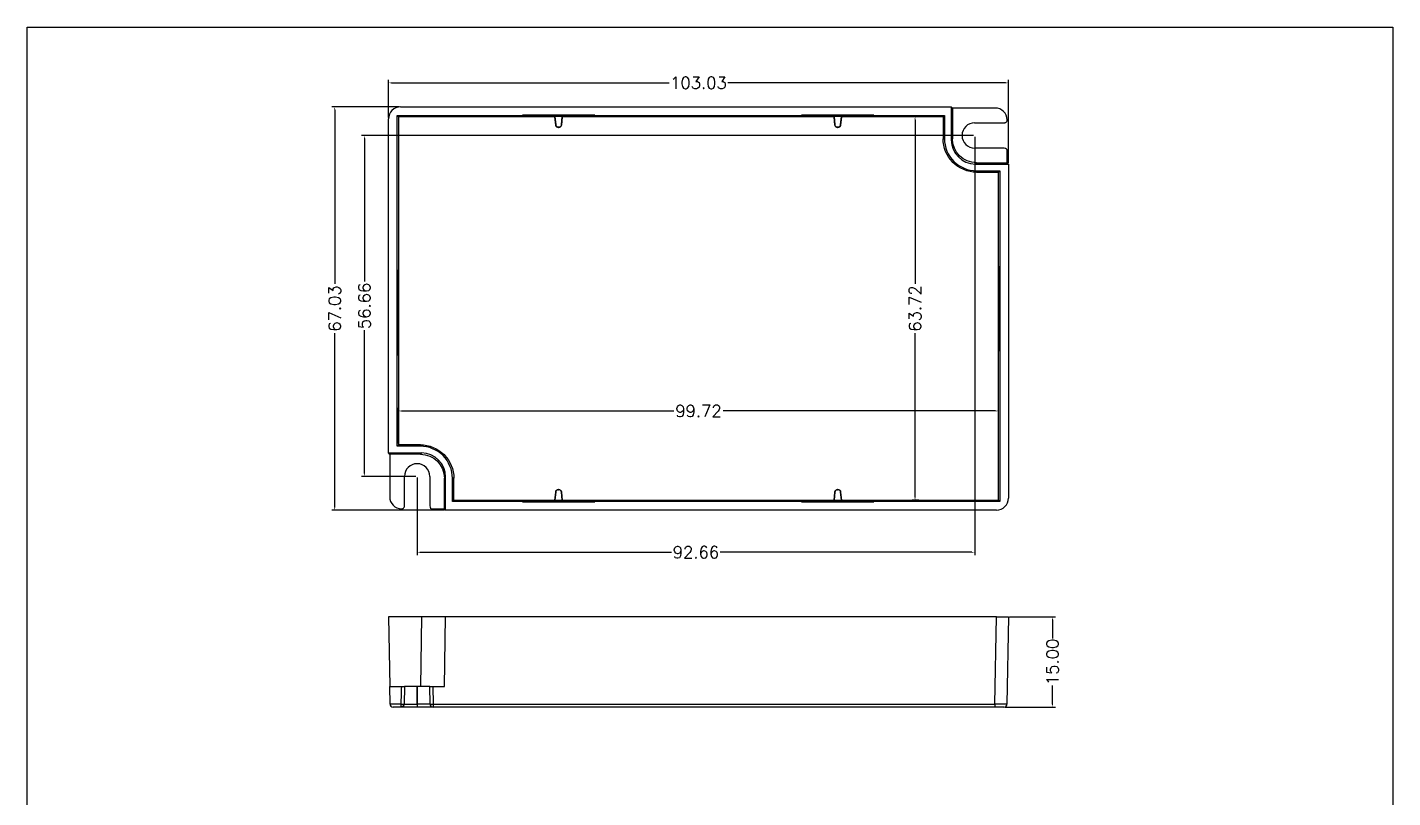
# Model space of a CAD drawing. Header units: millimetres. Extents: x 135 to 621, y 172 to 816.
# Drawn here: x 135 to 361.9, y 360.2 to 488.2 of the extents above; entities that cross this region are included whole.
import ezdxf

# ---------------------------------------------------------------- set-up
doc = ezdxf.new("R2010")
doc.units = ezdxf.units.MM
doc.layers.get('0').update_dxf_attribs({"linetype": 'CONTINUOUS'})
doc.layers.get('Defpoints').update_dxf_attribs({"linetype": 'CONTINUOUS'})
doc.layers.add('14', color=7, linetype='CONTINUOUS')
doc.styles.add('blockfont', font='simplex.shx')
doc.dimstyles.get("Standard").update_dxf_attribs({"dimtxt": 2, "dimasz": 0.5, "dimexe": 0.5, "dimexo": 0.2, "dimgap": 0.09, "dimtad": 0, "dimzin": 0, "dimdsep": 46, "dimtxsty": 'blockfont', "dimcen": 0.2, "dimclrd": 3, "dimclre": 3, "dimclrt": 3, "dimadec": 0, "dimazin": 0, "dimtfac": 1, "dimtofl": 0, "dimtmove": 0, "dimatfit": 3, "dimfxl": 0, "dimtolj": 1, "dimtzin": 0, "dimarcsym": 0})

# ---------------------------------------------------------------- blocks, each defined once
blk = doc.blocks.new('*D5')
at = {"color": 3, "lineweight": -2}
for p, q in [((195, 473.18), (195, 479.46)), ((195.5, 478.96), (241.67, 478.96)), ((297.53, 478.96), (251.37, 478.96)), ((298.03, 465.68), (298.03, 479.46))]:
    blk.add_line(p, q, dxfattribs=at)
at = {"color": 3}
for points in [[(195.5, 479.05), (195.5, 478.88), (195, 478.96)], [(297.53, 478.88), (297.53, 479.05), (298.03, 478.96)]]:
    blk.add_solid(points, dxfattribs=at)
at = {"layer": 'Defpoints', "color": 0}
for p in [(298.03, 478.96), (195, 472.98), (298.03, 465.48)]:
    blk.add_point(p, dxfattribs=at)
at = {"color": 3, "insert": (246.52, 478.96), "char_height": 2, "attachment_point": 5, "style": 'blockfont'}
blk.add_mtext('\\A1;103.03', dxfattribs=at)
blk = doc.blocks.new('*D6')
at = {"color": 3, "lineweight": -2}
for p, q in [((196.8, 474.98), (185.56, 474.98)), ((186.06, 474.48), (186.06, 445.55)), ((186.06, 408.44), (186.06, 437.37)), ((204.3, 407.94), (185.56, 407.94))]:
    blk.add_line(p, q, dxfattribs=at)
at = {"color": 3}
for points in [[(186.15, 474.48), (185.98, 474.48), (186.06, 474.98)], [(185.98, 408.44), (186.15, 408.44), (186.06, 407.94)]]:
    blk.add_solid(points, dxfattribs=at)
at = {"layer": 'Defpoints', "color": 0}
for p in [(186.06, 474.98), (197, 474.98), (204.5, 407.94)]:
    blk.add_point(p, dxfattribs=at)
at = {"color": 3, "insert": (186.06, 441.46), "char_height": 2, "attachment_point": 5, "rotation": 90, "style": 'blockfont'}
blk.add_mtext('\\A1;67.03', dxfattribs=at)
blk = doc.blocks.new('*D7')
at = {"color": 3, "lineweight": -2}
for p, q in [((298.23, 390.22), (305.86, 390.22)), ((305.36, 389.72), (305.36, 386.62)), ((305.36, 375.72), (305.36, 378.82)), ((297.48, 375.22), (305.86, 375.22))]:
    blk.add_line(p, q, dxfattribs=at)
at = {"color": 3}
for points in [[(305.44, 389.72), (305.27, 389.72), (305.36, 390.22)], [(305.27, 375.72), (305.44, 375.72), (305.36, 375.22)]]:
    blk.add_solid(points, dxfattribs=at)
at = {"layer": 'Defpoints', "color": 0}
for p in [(298.03, 390.22), (305.36, 390.22), (297.28, 375.22)]:
    blk.add_point(p, dxfattribs=at)
at = {"color": 3, "insert": (305.36, 382.72), "char_height": 2, "attachment_point": 5, "rotation": 90, "style": 'blockfont'}
blk.add_mtext('\\A1;15.00', dxfattribs=at)
blk = doc.blocks.new('*D8')
at = {"color": 3, "lineweight": -2}
for p, q in [((292.42, 470.02), (292.42, 400.45)), ((199.76, 413.36), (199.76, 400.45)), ((200.26, 400.95), (242.05, 400.95)), ((291.92, 400.95), (250.13, 400.95))]:
    blk.add_line(p, q, dxfattribs=at)
at = {"color": 3}
for points in [[(200.26, 401.03), (200.26, 400.87), (199.76, 400.95)], [(291.92, 400.87), (291.92, 401.03), (292.42, 400.95)]]:
    blk.add_solid(points, dxfattribs=at)
at = {"layer": 'Defpoints', "color": 0}
for p in [(292.42, 470.22), (199.76, 413.56), (199.76, 400.95)]:
    blk.add_point(p, dxfattribs=at)
at = {"color": 3, "insert": (246.09, 400.95), "char_height": 2, "attachment_point": 5, "style": 'blockfont'}
blk.add_mtext('\\A1;92.66', dxfattribs=at)
blk = doc.blocks.new('*D9')
at = {"color": 3, "lineweight": -2}
for p, q in [((292.22, 470.22), (190.5, 470.22)), ((191, 469.72), (191, 445.93)), ((191, 414.06), (191, 437.85)), ((199.56, 413.56), (190.5, 413.56))]:
    blk.add_line(p, q, dxfattribs=at)
at = {"color": 3}
for points in [[(191.08, 469.72), (190.92, 469.72), (191, 470.22)], [(190.92, 414.06), (191.08, 414.06), (191, 413.56)]]:
    blk.add_solid(points, dxfattribs=at)
at = {"layer": 'Defpoints', "color": 0}
for p in [(191, 470.22), (292.42, 470.22), (199.76, 413.56)]:
    blk.add_point(p, dxfattribs=at)
at = {"color": 3, "insert": (191, 441.89), "char_height": 2, "attachment_point": 5, "rotation": 90, "style": 'blockfont'}
blk.add_mtext('\\A1;56.66', dxfattribs=at)
blk = doc.blocks.new('*D10')
at = {"color": 3, "lineweight": -2}
for p, q in [((283.12, 473.32), (282.01, 473.32)), ((282.51, 472.82), (282.51, 445.55)), ((282.51, 410.1), (282.51, 437.37)), ((283.12, 409.6), (282.01, 409.6))]:
    blk.add_line(p, q, dxfattribs=at)
at = {"color": 3}
for points in [[(282.6, 472.82), (282.43, 472.82), (282.51, 473.32)], [(282.43, 410.1), (282.6, 410.1), (282.51, 409.6)]]:
    blk.add_solid(points, dxfattribs=at)
at = {"layer": 'Defpoints', "color": 0}
for p in [(282.51, 473.32), (283.32, 473.32), (283.32, 409.6)]:
    blk.add_point(p, dxfattribs=at)
at = {"color": 3, "insert": (282.51, 441.46), "char_height": 2, "attachment_point": 5, "rotation": 90, "style": 'blockfont'}
blk.add_mtext('\\A1;63.72', dxfattribs=at)
blk = doc.blocks.new('*D11')
at = {"color": 3, "lineweight": -2}
for p, q in [((196.65, 419.01), (196.65, 424.93)), ((197.15, 424.43), (242.43, 424.43)), ((295.88, 424.43), (250.61, 424.43)), ((296.38, 419.01), (296.38, 424.93))]:
    blk.add_line(p, q, dxfattribs=at)
at = {"color": 3}
for points in [[(197.15, 424.51), (197.15, 424.35), (196.65, 424.43)], [(295.88, 424.35), (295.88, 424.51), (296.38, 424.43)]]:
    blk.add_solid(points, dxfattribs=at)
at = {"layer": 'Defpoints', "color": 0}
for p in [(296.38, 424.43), (196.65, 418.81), (296.38, 418.81)]:
    blk.add_point(p, dxfattribs=at)
at = {"color": 3, "insert": (246.52, 424.43), "char_height": 2, "attachment_point": 5, "style": 'blockfont'}
blk.add_mtext('\\A1;99.72', dxfattribs=at)

msp = doc.modelspace()

# ---------------------------------------------------------------- linework, layer by layer
msp.add_lwpolyline([(134.977, 488.196), (361.889, 488.196), (361.889, 172.28), (134.977, 172.28)], close=True)
at = {"layer": '14', "color": 155, "linetype": 'Continuous'}
for p, q in [((196.999, 474.978), (288.532, 474.978)), ((288.735, 474.775), (288.532, 474.978)), ((288.532, 474.978), (288.532, 469.475)), ((295.832, 474.775), (288.735, 474.775)), ((288.735, 474.775), (288.735, 469.677)), ((195, 417.445), (195, 472.978)), ((196.417, 473.56), (196.655, 473.323)), ((196.417, 473.56), (217.27, 473.56)), ((196.417, 418.577), (196.417, 473.56)), ((222.671, 473.323), (196.655, 473.323)), ((196.655, 473.323), (196.655, 418.814)), ((217.27, 473.589), (217.27, 473.56)), ((229.269, 473.589), (217.27, 473.589)), ((217.27, 473.44), (217.27, 473.56)), ((229.269, 473.44), (217.27, 473.44)), ((223.868, 473.358), (222.671, 473.358)), ((222.671, 473.358), (222.671, 473.323)), ((222.671, 473.358), (222.791, 471.986)), ((222.791, 471.951), (222.671, 473.323)), ((222.791, 471.986), (222.791, 471.951)), ((223.748, 471.986), (223.868, 473.358)), ((223.868, 473.323), (223.748, 471.951)), ((223.748, 471.951), (223.748, 471.986)), ((223.868, 473.358), (223.868, 473.323)), ((269.067, 473.323), (223.868, 473.323)), ((229.269, 473.56), (229.269, 473.589)), ((229.269, 473.56), (263.665, 473.56)), ((229.269, 473.44), (229.269, 473.56)), ((275.665, 473.589), (263.665, 473.589)), ((263.665, 473.589), (263.665, 473.56)), ((263.665, 473.56), (263.665, 473.44)), ((275.665, 473.44), (263.665, 473.44)), ((269.067, 473.358), (269.067, 473.323)), ((270.263, 473.358), (269.067, 473.358)), ((269.067, 473.358), (269.187, 471.986)), ((269.187, 471.951), (269.067, 473.323)), ((269.187, 471.986), (269.187, 471.951)), ((270.143, 471.986), (270.263, 473.358)), ((270.263, 473.323), (270.143, 471.951)), ((270.143, 471.951), (270.143, 471.986)), ((270.263, 473.358), (270.263, 473.323)), ((287.163, 473.323), (270.263, 473.323)), ((275.665, 473.56), (275.665, 473.589)), ((275.665, 473.56), (287.401, 473.56)), ((275.665, 473.56), (275.665, 473.44)), ((287.163, 473.323), (287.401, 473.56)), ((287.163, 473.323), (287.163, 469.684)), ((287.401, 473.56), (287.401, 469.684)), ((292.417, 472.32), (297.332, 472.32)), ((223.24, 471.54), (223.24, 471.575)), ((223.24, 471.575), (223.3, 471.575)), ((223.3, 471.54), (223.24, 471.54)), ((223.3, 471.575), (223.3, 471.54)), ((269.635, 471.575), (269.695, 471.575)), ((269.635, 471.54), (269.635, 471.575)), ((269.695, 471.54), (269.635, 471.54)), ((269.695, 471.575), (269.695, 471.54)), ((290.317, 470.215), (290.317, 470.22)), ((287.163, 469.684), (287.401, 469.684)), ((288.735, 469.677), (288.532, 469.475)), ((297.332, 468.115), (292.417, 468.115)), ((297.832, 465.678), (297.832, 467.616)), ((292.532, 465.475), (292.734, 465.678)), ((292.532, 465.475), (298.035, 465.475)), ((292.734, 465.678), (297.832, 465.678)), ((298.035, 465.475), (297.832, 465.678)), ((298.035, 465.475), (298.035, 409.943)), ((292.741, 464.344), (292.741, 464.107)), ((292.741, 464.344), (296.617, 464.344)), ((292.741, 464.107), (296.38, 464.107)), ((296.617, 464.344), (296.38, 464.107)), ((296.38, 409.598), (296.38, 464.107)), ((296.617, 464.344), (296.617, 448.445)), ((196.478, 447.834), (196.538, 447.773)), ((196.478, 433.713), (196.478, 447.834)), ((196.538, 447.773), (196.478, 447.776)), ((196.538, 447.773), (196.538, 433.774)), ((296.502, 434.446), (296.502, 448.445)), ((296.502, 448.445), (296.617, 448.445)), ((296.646, 448.445), (296.617, 448.445)), ((296.646, 434.446), (296.646, 448.445)), ((196.478, 433.713), (196.538, 433.774)), ((196.478, 433.771), (196.538, 433.774)), ((296.617, 434.446), (296.502, 434.446)), ((296.617, 434.446), (296.646, 434.446)), ((296.617, 434.446), (296.617, 409.361)), ((196.417, 418.577), (196.655, 418.814)), ((200.294, 418.577), (196.417, 418.577)), ((200.294, 418.814), (196.655, 418.814)), ((200.294, 418.577), (200.294, 418.814)), ((200.503, 417.445), (195, 417.445)), ((195, 417.445), (195.202, 417.243)), ((195.202, 417.243), (195.202, 410.145)), ((200.3, 417.243), (195.202, 417.243)), ((199.757, 415.66), (199.762, 415.66)), ((200.503, 417.445), (200.3, 417.243)), ((197.657, 408.646), (197.657, 413.56)), ((201.862, 413.56), (201.862, 408.645)), ((204.3, 413.244), (204.502, 413.446)), ((204.3, 408.145), (204.3, 413.244)), ((204.502, 407.943), (204.502, 413.446)), ((205.634, 409.361), (205.634, 413.237)), ((205.871, 413.237), (205.634, 413.237)), ((205.871, 409.598), (205.871, 413.237)), ((222.791, 410.97), (222.671, 409.598)), ((222.671, 409.563), (222.791, 410.935)), ((222.791, 410.935), (222.791, 410.97)), ((223.24, 411.381), (223.24, 411.346)), ((223.3, 411.381), (223.24, 411.381)), ((223.24, 411.346), (223.3, 411.346)), ((223.3, 411.346), (223.3, 411.381)), ((223.748, 410.97), (223.748, 410.935)), ((223.868, 409.598), (223.748, 410.97)), ((223.748, 410.935), (223.868, 409.563)), ((269.187, 410.97), (269.067, 409.598)), ((269.067, 409.563), (269.187, 410.935)), ((269.187, 410.935), (269.187, 410.97)), ((269.635, 411.381), (269.635, 411.346)), ((269.695, 411.381), (269.635, 411.381)), ((269.635, 411.346), (269.695, 411.346)), ((269.695, 411.346), (269.695, 411.381)), ((270.143, 410.97), (270.143, 410.935)), ((270.263, 409.598), (270.143, 410.97)), ((270.143, 410.935), (270.263, 409.563)), ((205.871, 409.598), (205.634, 409.361)), ((217.27, 409.361), (205.634, 409.361)), ((205.871, 409.598), (222.671, 409.598)), ((217.27, 409.361), (217.27, 409.481)), ((217.27, 409.481), (229.269, 409.481)), ((217.27, 409.361), (217.27, 409.332)), ((217.27, 409.332), (229.269, 409.332)), ((222.671, 409.563), (222.671, 409.598)), ((223.868, 409.563), (222.671, 409.563)), ((223.868, 409.598), (269.067, 409.598)), ((223.868, 409.563), (223.868, 409.598)), ((229.269, 409.361), (229.269, 409.481)), ((263.665, 409.361), (229.269, 409.361)), ((229.269, 409.332), (229.269, 409.361)), ((263.665, 409.481), (263.665, 409.361)), ((263.665, 409.481), (275.665, 409.481)), ((263.665, 409.361), (263.665, 409.332)), ((263.665, 409.332), (275.665, 409.332)), ((269.067, 409.563), (269.067, 409.598)), ((270.263, 409.563), (269.067, 409.563)), ((270.263, 409.563), (270.263, 409.598)), ((270.263, 409.598), (296.38, 409.598)), ((275.665, 409.481), (275.665, 409.361)), ((275.665, 409.332), (275.665, 409.361)), ((296.617, 409.361), (275.665, 409.361)), ((296.617, 409.361), (296.38, 409.598)), ((202.362, 408.145), (204.3, 408.145)), ((204.3, 408.145), (204.502, 407.943)), ((296.035, 407.943), (204.502, 407.943)), ((200.503, 390.219), (195, 390.219)), ((195, 390.219), (195.202, 378.619)), ((200.503, 390.219), (200.3, 378.619)), ((204.502, 390.219), (200.503, 390.219)), ((204.3, 378.619), (204.502, 390.219)), ((296.035, 390.219), (204.502, 390.219)), ((295.782, 375.71), (296.035, 390.219)), ((296.035, 390.219), (298.035, 390.219)), ((298.035, 390.219), (297.781, 375.71)), ((195.202, 378.619), (197.142, 378.619)), ((195.253, 375.71), (195.202, 378.619)), ((197.657, 378.619), (197.606, 375.71)), ((199.757, 378.619), (197.657, 378.619)), ((199.757, 375.71), (199.757, 378.619)), ((199.757, 378.619), (199.762, 378.619)), ((199.762, 378.619), (199.762, 375.71)), ((201.862, 378.619), (199.762, 378.619)), ((201.913, 375.71), (201.862, 378.619)), ((201.862, 378.619), (202.362, 378.619)), ((202.362, 378.619), (202.413, 375.71)), ((202.362, 378.619), (204.3, 378.619)), ((197.107, 375.219), (195.753, 375.219)), ((199.757, 375.219), (197.107, 375.219)), ((197.606, 375.71), (199.757, 375.71)), ((199.757, 375.71), (199.762, 375.71)), ((199.757, 375.71), (199.757, 375.219)), ((199.762, 375.219), (199.757, 375.219)), ((199.762, 375.71), (199.762, 375.219)), ((201.913, 375.71), (199.762, 375.71)), ((202.413, 375.219), (199.762, 375.219)), ((202.413, 375.71), (295.782, 375.71)), ((202.413, 375.71), (202.413, 375.219)), ((295.782, 375.219), (202.413, 375.219)), ((292.417, 375.219), (289.766, 375.219)), ((297.274, 375.219), (292.417, 375.219)), ((295.782, 375.71), (295.782, 375.219)), ((297.281, 375.219), (295.782, 375.219))]:
    msp.add_line(p, q, dxfattribs=at)
for centre, radius, start, end in [((292.417, 470.22), 2.1, 90, 180), ((292.417, 470.215), 2.1, 180, 270), ((199.757, 413.56), 2.1, 90, 180), ((199.762, 413.56), 2.1, 0, 90), ((195.753, 375.719), 0.5, 181, 270), ((202.413, 375.719), 0.5, 181, 270), ((297.281, 375.719), 0.5, 270, 359)]:
    msp.add_arc(centre, radius, start, end, dxfattribs=at)
at = {"layer": '14', "color": 155, "linetype": 'Continuous', "extrusion": (0, 0, -1)}
msp.add_arc((-197.107, 375.719), 0.5, 181, 270, dxfattribs=at)
at = {"layer": '14', "color": 155, "linetype": 'Continuous'}
for centre, major_axis, ratio, start_param, end_param in [((197, 472.978), (1.415, -1.415), 0.9996955, 2.3563446, 3.9268407), ((295.832, 472.775), (-1.415, -1.415), 0.9996955, 2.386087, 3.9268385), ((223.24, 471.99), (0, 0.45), 0.9998477, 1.6580761, 3.1415927), ((223.3, 471.99), (0, 0.45), 0.9998477, 3.1415927, 4.6251092), ((269.635, 471.99), (0, 0.45), 0.9998477, 1.6580761, 3.1415927), ((269.695, 471.99), (0, 0.45), 0.9998477, 3.1415927, 4.6251092), ((292.533, 469.476), (2.829, 2.829), 0.9996955, 2.3563468, 3.9268385), ((297.332, 467.615), (0.354, 0.354), 0.9996955, 5.4979306, 7.0684312), ((200.502, 413.445), (-2.829, -2.829), 0.9996955, 2.3563468, 3.9268385), ((223.24, 410.896), (0, -0.45), 0.9998477, 3.1415927, 4.6251092), ((223.3, 410.896), (0, -0.45), 0.9998477, 1.6580761, 3.1415927), ((269.635, 410.896), (0, -0.45), 0.9998477, 3.1415927, 4.6251092), ((269.695, 410.896), (0, -0.45), 0.9998477, 1.6580761, 3.1415927), ((197.203, 410.146), (1.415, 1.415), 0.9996955, 2.3563468, 3.8970983), ((202.362, 408.646), (0.354, 0.354), 0.9996955, 2.3563468, 3.9268473), ((296.034, 409.943), (-1.415, 1.415), 0.9996955, 2.3563446, 3.9268407), ((197.107, 375.719), (-0.5, 0.009), 0.020865, 1.4735769, 3.1415927), ((197.107, 375.719), (0, 0.5), 0.0974317, 1.5898667, 3.1415927), ((202.413, 375.719), (-0.5, -0.009), 0.0174497, 0, 1.5704917)]:
    msp.add_ellipse(centre, major_axis=major_axis, ratio=ratio, start_param=start_param, end_param=end_param, dxfattribs=at)
at = {"layer": '14', "color": 155, "linetype": 'Continuous', "extrusion": (0, 0, -1)}
for centre, major_axis, ratio, start_param, end_param in [((223.24, 472.025), (0, 0.45), 0.9998477, 3.1415927, 4.6251092), ((223.3, 472.025), (0, 0.45), 0.9998477, 1.6580761, 3.1415927), ((269.635, 472.025), (0, 0.45), 0.9998477, 3.1415927, 4.6251092), ((269.695, 472.025), (0, 0.45), 0.9998477, 1.6580761, 3.1415927), ((292.735, 469.679), (2.829, 2.829), 0.9996955, 2.3563468, 3.9268385), ((200.299, 413.242), (-2.829, -2.829), 0.9996955, 2.3563468, 3.9268385), ((223.24, 410.931), (0, -0.45), 0.9998477, 1.6580761, 3.1415927), ((223.3, 410.931), (0, -0.45), 0.9998477, 3.1415927, 4.6251092), ((269.635, 410.931), (0, -0.45), 0.9998477, 1.6580761, 3.1415927), ((269.695, 410.931), (0, -0.45), 0.9998477, 3.1415927, 4.6251092), ((197.18, 379.919), (-1.25, -42.98), 0.0000094, 4.7426305, 4.8104784), ((197.253, 375.719), (-2, -0.009), 0.0043617, 4.81022, 6.2831282), ((295.781, 375.719), (2, -0.009), 0.0043617, 0.0000571, 1.5705488)]:
    msp.add_ellipse(centre, major_axis=major_axis, ratio=ratio, start_param=start_param, end_param=end_param, dxfattribs=at)
at = {"layer": '14', "color": 155, "linetype": 'Continuous'}
for points, knots in [([(297.332, 472.32), (297.388, 472.32), (297.444, 472.33), (297.55, 472.367), (297.6, 472.395), (297.688, 472.465), (297.726, 472.508), (297.785, 472.603), (297.807, 472.656), (297.828, 472.751), (297.833, 472.793), (297.831, 472.835)], [0, 0, 0, 0, 0.2109463, 0.2109463, 0.4218954, 0.4218954, 0.6328044, 0.6328044, 0.8436928, 0.8436928, 1, 1, 1, 1]), ([(292.741, 464.107), (291.268, 464.107), (289.826, 464.712), (287.77, 466.766), (287.163, 468.211), (287.163, 469.684)], [0, 0, 0, 0, 0.5, 0.5, 1, 1, 1, 1]), ([(287.401, 469.684), (287.401, 468.274), (287.98, 466.893), (289.947, 464.925), (291.331, 464.344), (292.741, 464.344)], [0, 0, 0, 0, 0.5, 0.5, 1, 1, 1, 1]), ([(200.294, 418.814), (201.767, 418.814), (203.209, 418.209), (205.264, 416.155), (205.871, 414.709), (205.871, 413.237)], [0, 0, 0, 0, 0.5, 0.5, 1, 1, 1, 1]), ([(205.634, 413.237), (205.634, 414.647), (205.054, 416.028), (203.087, 417.996), (201.703, 418.577), (200.294, 418.577)], [0, 0, 0, 0, 0.5, 0.5, 1, 1, 1, 1]), ([(197.142, 408.146), (197.198, 408.145), (197.255, 408.153), (197.362, 408.187), (197.413, 408.213), (197.503, 408.28), (197.542, 408.322), (197.604, 408.415), (197.628, 408.468), (197.652, 408.562), (197.657, 408.604), (197.657, 408.646)], [0, 0, 0, 0, 0.2109414, 0.2109414, 0.4218856, 0.4218856, 0.6327914, 0.6327914, 0.8436801, 0.8436801, 1, 1, 1, 1]), ([(197.142, 378.619), (197.198, 378.619), (197.255, 378.619), (197.362, 378.619), (197.413, 378.619), (197.503, 378.619), (197.542, 378.619), (197.604, 378.619), (197.628, 378.619), (197.642, 378.619), (197.652, 378.619), (197.657, 378.619)], [0, 0, 0, 0, 0.211137, 0.211137, 0.4222767, 0.4222767, 0.633378, 0.633378, 0.8444623, 0.8444623, 1, 1, 1, 1])]:
    msp.add_open_spline(points, degree=3, knots=knots, dxfattribs=at)

# ---------------------------------------------------------------- dimensions: what is measured, and where the dimension line sits
for base, p1, p2, picture, middle in [((298.0346, 478.9632), (194.9997, 472.9782), (298.0346, 465.4754), '*D5', (246.5172, 478.9632)), ((199.762172719, 400.950201529), (292.417172719, 470.220415195), (199.762172719, 413.560438883), '*D8', (246.089672719, 400.950201529)), ((296.3796, 424.4301), (196.6548, 418.8142), (296.3796, 418.8142), '*D11', (246.5172, 424.4301))]:
    dim = msp.add_linear_dim(base=base, p1=p1, p2=p2, dimstyle='Standard')
    dim.commit()
    dim.dimension.update_dxf_attribs({"geometry": picture, "text_midpoint": middle})
for base, p1, p2, picture, middle in [((186.0643, 474.9779), (204.5022, 407.943), (196.9994, 474.9779), '*D6', (186.0643, 441.4604)), ((282.5145, 473.3228), (283.3213, 409.598), (283.3213, 473.3228), '*D10', (282.5145, 441.4604)), ((190.999, 470.22), (199.762, 413.56), (292.417, 470.22), '*D9', (190.999, 441.89)), ((305.357, 390.219), (297.281, 375.219), (298.035, 390.219), '*D7', (305.357, 382.719))]:
    dim = msp.add_linear_dim(base=base, p1=p1, p2=p2, angle=90, dimstyle='Standard')
    dim.commit()
    dim.dimension.update_dxf_attribs({"geometry": picture, "text_midpoint": middle})

doc.saveas('drawing.dxf')
